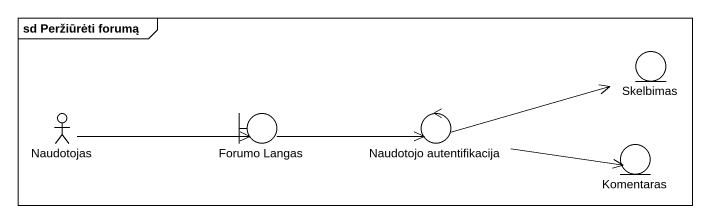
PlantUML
@startuml
mainframe sd Peržiūrėti forumą
entity Skelbimas
actor Naudotojas
boundary "Forumo Langas" as Forumo_Langas
control "Naudotojo autentifikacija" as Naudotojo_autentifikacija
entity Komentaras
Naudotojas -right-> Forumo_Langas
Forumo_Langas -right-> Naudotojo_autentifikacija
Naudotojo_autentifikacija -right-> Skelbimas
Naudotojo_autentifikacija -right-> Komentaras
@enduml
